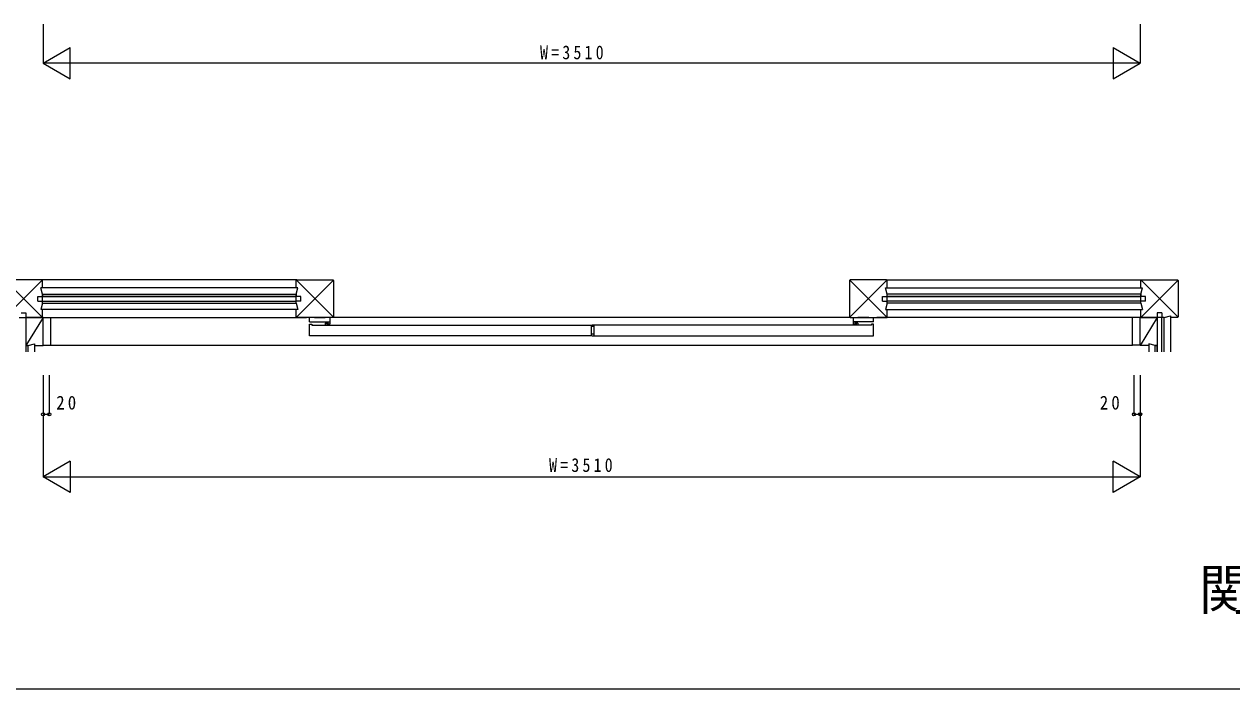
# Model space of a CAD drawing. Units: millimetres, scale not verified. Extents: x -13750 to 13750, y -10000 to 10000.
# Drawn here: x -11809 to -7946, y -10000 to -7873 of the extents above; entities that cross this region are included whole.
import ezdxf

# ---------------------------------------------------------------- set-up
doc = ezdxf.new("R2010")
doc.units = ezdxf.units.MM
doc.header["$LTSCALE"] = 50
doc.linetypes.add('USER1', pattern=[4, 3, -1])
doc.layers.add('0-0_0', color=7, linetype='Continuous')
for name, color, linetype, lineweight in [('0-1_YKK_F1', 7, 'Continuous', 18), ('0-4_YKK_B1', 4, 'Continuous', 18), ('0-7_YKK_N1', 2, 'Continuous', 18), ('0-8_YKK_Z1', 7, 'Continuous', 18)]:
    doc.layers.add(name, color=color, linetype=linetype, lineweight=lineweight)
doc.styles.add('ＭＳ ゴシック', font='')
doc.styles.get('ＭＳ ゴシック').set_extended_font_data('MS Gothic')

msp = doc.modelspace()

# ---------------------------------------------------------------- linework, layer by layer
at = {"layer": '0-1_YKK_F1'}
msp.add_line((-13750, -10000), (13750, -10000), dxfattribs=at)
msp.add_line((-13750, -10000), (13750, -10000), dxfattribs=at)
at = {"layer": '0-4_YKK_B1'}
for p, q in [((-11749, -8811.5), (-11724, -8811.5)), ((-11749, -8818), (-11749, -8811.5)), ((-11724, -8900.5), (-11724, -8811.5)), ((-11724, -8812), (-10906, -8812)), ((-10896, -8826), (-10896, -8812)), ((-10891, -8812), (-10896, -8812)), ((-10896, -8826), (-10831, -8826)), ((-10896, -8870), (-10896, -8833)), ((-10889, -8836), (-9995, -8836)), ((-10881, -8812), (-10846, -8812)), ((-10846.2, -8830), (-10846.2, -8836)), ((-10846.2, -8830), (-10835.2, -8830)), ((-10831, -8833), (-10842, -8833)), ((-10831, -8812), (-10836, -8812)), ((-10831, -8812), (-10831, -8833)), ((-9167, -8812), (-10821, -8812)), ((-9995, -8836), (-9995, -8870)), ((-9988, -8840.8), (-9995, -8840.8)), ((-9099, -8836), (-9993, -8836)), ((-9986.5, -8836), (-9986.5, -8870)), ((-9157, -8812), (-9152, -8812)), ((-9157, -8812), (-9157, -8833)), ((-9092, -8826), (-9157, -8826)), ((-9157, -8833), (-9146, -8833)), ((-9141.8, -8830), (-9152.8, -8830)), ((-9107, -8812), (-9142, -8812)), ((-9141.8, -8830), (-9141.8, -8836)), ((-9097, -8812), (-9092, -8812)), ((-9092, -8826), (-9092, -8812)), ((-9092, -8870), (-9092, -8833)), ((-8264, -8812), (-9082, -8812)), ((-8239, -8811.5), (-8264, -8811.5)), ((-8264, -8900.5), (-8264, -8811.5)), ((-8239, -8818), (-8239, -8811.5)), ((-9995, -8870), (-10896, -8870)), ((-9988, -8865.2), (-9995, -8865.2)), ((-9993, -8870), (-9092, -8870)), ((-11749, -8900.5), (-11749, -8894)), ((-11749, -8900.5), (-11724, -8900.5)), ((-11724, -8900), (-8264, -8900)), ((-8239, -8900.5), (-8264, -8900.5)), ((-8239, -8900.5), (-8239, -8894))]:
    msp.add_line(p, q, dxfattribs=at)
for points in [[(-10896, -8833), (-10889, -8833), (-10889, -8836)], [(-9092, -8833), (-9099, -8833), (-9099, -8836)]]:
    msp.add_lwpolyline(points, dxfattribs=at)
at = {"layer": '0-7_YKK_N1'}
for p, q in [((-11749, -7873), (-11749, -7998)), ((-8239, -7873), (-8239, -7998)), ((-11749, -7998), (-11662.4, -7948)), ((-11662.4, -8048), (-11662.4, -7948)), ((-8325.6, -7948), (-8239, -7998)), ((-8325.6, -7948), (-8325.6, -8048)), ((-8239, -7998), (-11749, -7998)), ((-11749, -7998), (-11662.4, -8048)), ((-8325.6, -8048), (-8239, -7998)), ((-11749, -8996.5), (-11749, -9321.5)), ((-11729, -8996.5), (-11729, -9121.5)), ((-8259, -8996.5), (-8259, -9121.5)), ((-11749, -9121.5), (-11729, -9121.5)), ((-8259, -9121.5), (-8239, -9121.5)), ((-11662.4, -9271.5), (-11749, -9321.5)), ((-11662.4, -9271.5), (-11662.4, -9371.5)), ((-11749, -9321.5), (-8239, -9321.5)), ((-11662.4, -9371.5), (-11749, -9321.5))]:
    msp.add_line(p, q, dxfattribs=at)
for points in [[(-8239, -8996.5), (-8239, -9321.5), (-8325.6, -9271.5)], [(-8239, -9321.5), (-8325.6, -9371.5), (-8325.6, -9271.5)]]:
    msp.add_lwpolyline(points, dxfattribs=at)
for centre in [(-11749, -9121.5), (-11729, -9121.5), (-8259, -9121.5), (-8239, -9121.5)]:
    msp.add_circle(centre, 5, dxfattribs=at)
at = {"layer": '0-8_YKK_Z1'}
for p, q in [((-11751, -8811.5), (-11870, -8692.5)), ((-11752, -8692.5), (-11870, -8810.5)), ((-11753, -8691.5), (-11869, -8691.5)), ((-10937.25, -8691.5), (-11753, -8691.5)), ((-11751, -8693.5), (-11753, -8691.5)), ((-10937.25, -8691.5), (-10939.25, -8693.5)), ((-10820.25, -8692.5), (-10939.25, -8811.5)), ((-10820.25, -8810.5), (-10938.25, -8692.5)), ((-10937.25, -8691.5), (-10821.25, -8691.5)), ((-10819.25, -8693.5), (-10821.25, -8691.5)), ((-9168.75, -8693.5), (-9166.75, -8691.5)), ((-9048.75, -8811.5), (-9167.75, -8692.5)), ((-9049.75, -8692.5), (-9167.75, -8810.5)), ((-9050.75, -8691.5), (-9166.75, -8691.5)), ((-9050.75, -8691.5), (-9048.75, -8693.5)), ((-9050.75, -8691.5), (-8235, -8691.5)), ((-8237, -8693.5), (-8235, -8691.5)), ((-8118, -8692.5), (-8237, -8811.5)), ((-8236, -8692.5), (-8118, -8810.5)), ((-8235, -8691.5), (-8119, -8691.5)), ((-8119, -8691.5), (-8117, -8693.5)), ((-11751, -8737), (-11756, -8717)), ((-11751, -8717), (-11751, -8693.5)), ((-10939.25, -8717), (-10939.25, -8693.5)), ((-10819.25, -8693.5), (-10819.25, -8809.5)), ((-9168.75, -8693.5), (-9168.75, -8809.5)), ((-9048.75, -8717), (-9048.75, -8693.5)), ((-8237, -8717), (-8237, -8693.5)), ((-8237, -8737), (-8232, -8717)), ((-8117, -8693.5), (-8117, -8809.5)), ((-11751, -8766), (-11756, -8786)), ((-11751, -8737), (-10939.25, -8737)), ((-11751, -8766), (-11751, -8737)), ((-11751, -8737), (-11751, -8744)), ((-11751, -8744), (-10939.25, -8744)), ((-10939.25, -8744), (-11751, -8744)), ((-11751, -8759), (-10939.25, -8759)), ((-11751, -8759), (-10939.25, -8759)), ((-11751, -8766), (-11751, -8759)), ((-11751, -8766), (-10939.25, -8766)), ((-10939.25, -8737), (-10939.25, -8744)), ((-10939.25, -8766), (-10939.25, -8737)), ((-10939.25, -8766), (-10939.25, -8759)), ((-8237, -8737), (-9048.75, -8737)), ((-9048.75, -8766), (-9048.75, -8737)), ((-8237, -8744), (-9048.75, -8744)), ((-9048.75, -8744), (-8237, -8744)), ((-8237, -8759), (-9048.75, -8759)), ((-8237, -8759), (-9048.75, -8759)), ((-8237, -8766), (-9048.75, -8766)), ((-8237, -8737), (-8237, -8744)), ((-8237, -8766), (-8237, -8737)), ((-8237, -8766), (-8237, -8759)), ((-8237, -8766), (-8232, -8786)), ((-11751, -8811.5), (-11751, -8786)), ((-10939.25, -8811.5), (-10939.25, -8786)), ((-9048.75, -8811.5), (-9048.75, -8786)), ((-8237, -8811.5), (-8237, -8786)), ((-11825.5, -8811.5), (-11751, -8811.5)), ((-11749, -8811.5), (-11803.5, -8901.5)), ((-11749, -8811.5), (-11803.5, -8811.5)), ((-11803.5, -8811.5), (-11803.5, -8901.5)), ((-11803.5, -8811.5), (-11803.5, -8921.5)), ((-11749, -8901.5), (-11749, -8811.5)), ((-10821.25, -8811.5), (-10939.25, -8811.5)), ((-10821.25, -8811.5), (-10819.25, -8809.5)), ((-9166.75, -8811.5), (-9168.75, -8809.5)), ((-9166.75, -8811.5), (-9048.75, -8811.5)), ((-8184.5, -8811.5), (-8239, -8901.5)), ((-8239, -8811.5), (-8184.5, -8811.5)), ((-8239, -8901.5), (-8239, -8811.5)), ((-8162.5, -8811.5), (-8237, -8811.5)), ((-8184.5, -8811.5), (-8184.5, -8901.5)), ((-8184.5, -8811.5), (-8184.5, -8921.5)), ((-8169.5, -8921.5), (-8169.5, -8811.5)), ((-8169.5, -8921.5), (-8169.5, -8811.5)), ((-8162.5, -8811.5), (-8169.5, -8811.5)), ((-8162.5, -8921.5), (-8162.5, -8811.5)), ((-8119, -8811.5), (-8142.5, -8811.5)), ((-8117, -8809.5), (-8119, -8811.5)), ((-11803.5, -8901.5), (-11796.5, -8901.5)), ((-11776.5, -8901.5), (-11749, -8901.5)), ((-8211.5, -8901.5), (-8239, -8901.5)), ((-8184.5, -8901.5), (-8191.5, -8901.5)), ((-8191.5, -8921.5), (-8191.5, -8901.5)), ((-8191.5, -8901.5), (-8184.5, -8901.5)), ((-8184.5, -8921.5), (-8184.5, -8901.5))]:
    msp.add_line(p, q, dxfattribs=at)
at = {"layer": '0-8_YKK_Z1', "linetype": 'USER1'}
for p, q in [((-11766, -8759), (-11751, -8759)), ((-10924.25, -8759), (-10939.25, -8759)), ((-9063.75, -8759), (-9048.75, -8759)), ((-8222, -8759), (-8237, -8759)), ((-8169.5, -8796.5), (-8169.5, -8811.5))]:
    msp.add_line(p, q, dxfattribs=at)
at = {"layer": '0-8_YKK_Z1'}
for points in [[(-11751, -8737), (-10939.25, -8737), (-10934.25, -8717), (-11756, -8717)], [(-8237, -8737), (-9048.75, -8737), (-9053.75, -8717), (-8232, -8717)], [(-11751, -8766), (-10939.25, -8766), (-10934.25, -8786), (-11756, -8786)], [(-8237, -8766), (-9048.75, -8766), (-9053.75, -8786), (-8232, -8786)], [(-8162.5, -8921.5), (-8162.5, -8811.5), (-8142.5, -8806.5), (-8142.5, -8921.5)], [(-11796.5, -8921.5), (-11796.5, -8901.5), (-11803.5, -8901.5)], [(-11796.5, -8921.5), (-11796.5, -8901.5), (-11776.5, -8896.5), (-11776.5, -8921.5)], [(-8191.5, -8921.5), (-8191.5, -8901.5), (-8211.5, -8896.5), (-8211.5, -8921.5)]]:
    msp.add_lwpolyline(points, dxfattribs=at)
at = {"layer": '0-8_YKK_Z1', "linetype": 'USER1'}
for points in [[(-11766, -8759), (-11766, -8744), (-11751, -8744)], [(-10924.25, -8759), (-10924.25, -8744), (-10939.25, -8744)], [(-9063.75, -8759), (-9063.75, -8744), (-9048.75, -8744)], [(-8222, -8759), (-8222, -8744), (-8237, -8744)], [(-11818.5, -8796.5), (-11803.5, -8796.5), (-11803.5, -8811.5)], [(-8169.5, -8796.5), (-8184.5, -8796.5), (-8184.5, -8811.5)]]:
    msp.add_lwpolyline(points, dxfattribs=at)

# ---------------------------------------------------------------- texts
at = {"layer": '0-0_0', "insert": (-8049.86, -9779.51), "char_height": 128.3, "attachment_point": 7, "style": 'ＭＳ ゴシック'}
msp.add_mtext('\\T1.32;\\W0.9;関東間\\~\\~\\~\\~\\~\\~\\~\\~3,510×1,960', dxfattribs=at)
at = {"layer": '0-7_YKK_N1', "color": 7, "char_height": 43.99, "attachment_point": 7, "style": 'ＭＳ ゴシック'}
for s, insert in [('\\T1.4;\\W0.85;W=3510', (-10159, -7986)), ('\\T1.37;\\W0.9;20', (-11706.78, -9106.89)), ('\\T1.37;\\W0.9;20', (-8368.19, -9106.89)), ('\\T1.4;\\W0.85;W=3510', (-10130.12, -9306.5))]:
    msp.add_mtext(s, dxfattribs=dict(at, insert=insert))

doc.saveas('drawing.dxf')
